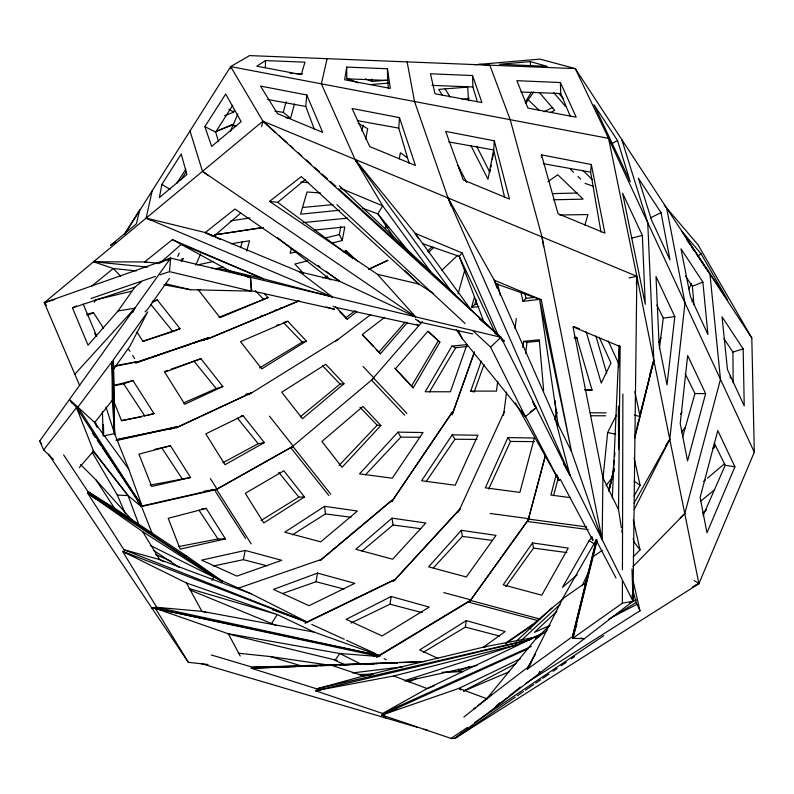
<?xml version="1.0" encoding="UTF-8"?>
<svg xmlns="http://www.w3.org/2000/svg" width="794" height="794" viewBox="0 0 794 794"><rect width="100%" height="100%" fill="white"/><g stroke="black" fill="none" stroke-linecap="round" stroke-linejoin="round"><path stroke-width="1.19" d="M596.78 539.811L572.732 638.307L622.367 603.222L622.417 580.95M622.446 569.814L622.883 394.092M621.414 527.931L618.526 509.609L620.144 346.581L573.02 326.85L602.924 477.74L602.14 539.563L571.521 451.568L555.165 418.557L494.265 280.183L448.064 197.974L414.537 101.523L407.124 61.882M265.385 67.639L265.484 60.572L304.946 62.18L301.293 74.606L256.819 66.19L265.484 60.572M612.313 498.166L619.112 345.44M618.546 367.672L619.657 345.499M636.391 284.917L636.848 276.282L608.561 138.374L575.273 68.602L539.98 59.113L474.713 64.741M409.108 163.246L398.767 128.132L399.461 117.621L352.05 108.49L369.736 146.572L415.421 165.48L399.461 117.621M494.295 140.806L509.47 199.056L463.239 179.93L445.692 131.407L494.295 140.806L493.699 149.967L487.992 179.216L470.892 145.58M541.319 157.252L541.508 154.85L591.341 164.517L604.879 233.108L558.083 213.775L541.508 154.85M230.478 68.86L230.667 66.607L249.594 55.59L575.273 68.602L751.809 337.986L754.3 452.173L698.909 583.699L454.952 738.38L451.101 738.41L381.904 715.047L528.308 648.648M314.355 129.273L305.779 106.485L306.752 94.972L260.492 86.089L277.553 113.681L322.701 132.37L306.752 94.972M160.09 274.833L169.469 271.627L170.67 258.11L500.964 337.321L632.987 601.227L454.952 738.38L515.237 697.172M600.989 232.047L590.637 172.159L591.341 164.517M603.023 477.968L607.638 432.561L616.412 415.163M111.517 366.491L112.014 361.617L77.872 407.163L141.362 504.855M612.253 478.663L614.169 460.222M614.556 456.54L614.943 452.848M387.839 227.332L385.437 227.957L385.676 225.744M674.811 316.588L667.029 384.882L659.149 345.241L656.003 276.53L674.811 316.588L663.278 318.116L656.886 305.025M714.094 447.995L714.669 443.131M522.789 347.484L523.574 341.351L539.285 339.792L543.642 390.41M659.377 348.745L663.278 318.116M497.729 381.338L496.468 391.105L470.713 391.105L481.283 361.081M503.535 415.252L506.602 392.117M514.988 328.498L516.269 318.533M525.568 353.35L527.037 342.363L539.076 341.073M423.321 652.271L465.363 627.091L466.286 620.61L505.183 631.548L483.129 647.368M350.918 623.072L390.023 604.204L391.174 596.493L429.256 607.092L382.103 635.954L346.115 619.36L391.174 596.493M346.7 67.073L344.656 79.777L390.34 88.392L387.442 68.76L346.7 67.073L346.799 78.814L387.641 80.452L388.435 88.68M282.694 593.475L316.032 581.734L317.501 573.099L354.809 583.332L309.055 605.693L273.444 589.416L317.501 573.099M331.574 243.143L342.244 240.522L339.336 234.597L340.745 226.667M362.044 131.02L363.076 125.283M342.244 240.522L344.804 226.915L314.474 230.101M365.736 139.039L367.711 128.707L358.253 123.249M490.265 169.896L489.809 172.278L476.648 146.235M490.722 167.514L491.178 165.132M492.32 159.177L493.461 153.222M161.897 184.387L159.356 197.587L186.908 174.551L181.211 154.006L161.897 184.387L170.045 189.419M213.368 566.003L243.371 559.661L245.187 550.441L281.751 560.306L236.87 576.097L201.607 560.137L245.187 550.441M385.437 227.957L385.914 225.556M399.213 158.79L400.414 152.785L407.451 157.798M152.16 190.818L146.165 218.102L150.632 220.256M327.088 58.687L321.381 83.836L355.047 159.386L382.668 205.835L432.254 273.92M580.821 638.048L584.364 638.684L572.732 638.307L597.048 540.883M608.929 491.536L614.139 469.869M261.573 126.762L262.923 121.174L230.667 66.607L124.718 234.23M596.175 539.98L562.44 598.884L527.305 669.193L572.543 636.58L596.373 539.602M608.809 490.563L614.09 468.936M621.771 139.565L647.745 222.737L653.819 360.357L634.743 438.228M608.929 489.253L614.01 468.867M572.543 636.58L596.701 539.424M608.919 490.255L614.288 468.668M634.654 437.137L653.819 360.357L650.008 373.418M637.225 425.783L638.128 422.219M639.636 416.264L653.819 360.357M240.671 247.629L242.22 241.634M556.137 474.862L550.897 495.069L570.459 497.639M112.986 371.483L113.602 369.131L113.254 360.01L147.694 311.873L130.226 345.688L113.602 369.131L114.614 434.268M294.524 103.994L290.574 118.296L283.269 112.341L286.068 101.652M527.821 521.291L545.428 455.419M555.026 419.5L556.951 412.314M632.937 566.638L684.765 513.639L720.486 379.353L709.965 274.128L696.169 253.733M545.389 455.716L527.772 521.539L588.225 529.588M554.996 419.808L556.912 412.622M553.557 495.684L558.311 477.958M705.628 393.616L687.564 460.927L680.22 423.559L687.683 355.533L705.628 393.616L694.958 393.556L685.212 373.815M246.755 250.993L249.534 240.771L231.183 243.748M458.069 293.849L464.738 270.198M682.512 437.425L694.958 393.556M478.861 306.603L471.487 307.477L474.544 296.857M471.487 307.477L474.792 304.549L476.152 299.844M291.458 248.591L290.078 253.326L296.013 251.867M572.732 638.307L576.891 624.054M584.85 225.228L587.987 214.559L559.581 214.985M587.997 575.749L585.605 582.756L562.44 598.884M452.074 414.954L474.425 352M452.481 413.902L474.425 352.159M474.127 392.097L484.012 364.565M224.583 115.765L233.644 112.143L234.567 109.919M230.409 131.318L233.247 124.509L215.174 131.893M237.793 113.939L233.525 124.231L215.472 131.615M177.806 256.452L179.226 253.038M734.916 466.822L706.978 532.804L700.119 497.51L717.776 430.566L734.916 466.822L725.22 465.264L714.193 443.062M195.741 265.186L200.604 253.941M703.027 515.723L725.22 465.264M507.892 437.583L485.352 487.824L519.881 492.389L534.322 438.03L507.892 437.583L510.502 441.444L534.471 441.613M458.446 512.041L504.259 411.709M582.21 585.714L588.91 571.104M488.618 489.124L510.502 441.444M132.588 312.647L134.762 308.251L118.078 310.93L88.035 345.182L72.482 307.883L76.561 305.908M691.951 301.651L693.609 298.375M634.217 509.53L669.759 439.32L685.004 302.971L666.642 208.028M658.752 342.422L660.955 338.095M688.775 289.076L691.544 283.647M584.791 584.315L586.597 581.089M634.078 496.042L640.083 485.283L634.128 457.91M539.86 671.744L538.65 673.898L539.97 671.863M634.108 503.098L669.759 439.32L665.838 445.652M531.563 661.65L527.305 669.193L529.916 664.975M549.656 625.364L535.563 639.239L486.682 698.799L528.228 666.95L535.573 654.048M592.056 536.853L589.128 540.635L562.45 587.371L577.248 574.777M413.208 387.849L439.876 342.194L427.976 331.158L395.432 368.833L413.208 387.849L394.618 368.069M451.885 346.105L425.237 391.76L450.406 391.779L466.961 344.606L451.885 346.105L455.667 347.722L467.219 346.472M411.55 386.013L438.298 340.775L428.085 331.435M429.475 391.938L455.667 347.722M525.152 102.406L531.464 92.084M211.948 580.315L213.894 577.178L251.093 593.783L306.355 621.642M124.41 234.17L139.784 209.834L136.37 223.878L110.555 245.336L115.696 242.101M525.638 103.419L533.806 91.846M218.519 141.521L215.67 132.082L232.771 105.245M189.835 589.922L271.588 623.518L277.305 614.566L314.176 632.123L380.137 655.725L151.714 607.728L156.726 607.321L201.875 611.33L314.176 632.123M204.852 126.643L225.695 94.049L241.138 121.641L211.661 146.424L204.852 126.643L215.67 132.082M176.675 183.483L185.865 169.102M94.307 302.206L95.627 300.152M528.228 666.95L531.523 661.859M180.923 179.871L186.233 171.722M452.213 434.824L421.594 480.757L455.21 485.223L477.928 435.261L452.213 434.824L454.952 439.251L476.956 439.4M391.779 501.48L452.243 412.126M391.71 501.748L452.878 411.431M426.07 481.769L454.952 439.251M532.526 542.907L503.178 584.841L541.786 595.202L568.246 548.118L532.526 542.907L533.528 548.098L505.828 586.617M118.078 310.93L134.891 287.13L141.481 281.791M169.44 278.446L147.674 309.273L145.034 311.834M181.379 261.544L183.483 258.556L181.111 259.281M53.387 459.408L43.66 449.93L39.7 441.037L170.67 258.11L44.295 302.673L79.658 385.527M469.304 601.882L529.042 518.69L490.166 513.45M606.09 485.64L612.76 476.896M680.567 414.101L682.076 412.146M43.66 449.93L76.492 407.57L69.475 399.451L94.704 422.557L128.757 469.165L141.62 504.756M681.54 432.184L685.262 427.45M114.644 434.705L112.014 361.617L112.282 400.285L94.704 422.557L96.828 426.934M506.999 697.857L495.585 707.077L497.927 704.238M357.776 163.524L355.047 159.386L415.212 233.347L462.118 252.929L459.21 256.353L484.042 322.255M79.231 467.696L93.533 451.032L76.492 407.57L141.669 506.9L128.042 495.585L92.888 450.903M376.336 349.638L380.445 353.757L407.55 322.374M422.378 321.57L371.483 380.127L404.692 415.193M378.798 352.248L405.119 322.136M461.334 530.342L428.601 566.837L466.316 576.98L496.052 535.394L461.334 530.342L462.376 536.397L433.326 567.978M74.835 374.222L134.762 308.251M398.002 432.125L359.543 473.849L392.276 478.216L423.023 432.541L398.002 432.125L400.801 437.127L419.857 437.246M393.437 581.248L459.944 508.924M394.092 580.771L459.795 509.351M380.882 425.505L342.055 467.289L321.898 441.464L362.967 406.449L380.882 425.505L377.18 425.177L360.01 407.302M365.448 474.842L400.801 437.127M339.058 465.453L377.18 425.177M633.165 556.922L640.033 549.885L633.334 519.911M495.585 707.077L499.902 702.66M491.049 694.422L486.682 698.799L491.208 694.571M427.42 251.152L431.896 246.874M428.631 252.333L433.901 247.291M521.072 292.877L522.958 301.353L526.055 298.405L534.531 297.393M441.533 270.506L457.751 255.182M532.437 401.526L536.228 407.808L525.429 416.642L490.563 347.067L500.964 337.321L262.923 121.174L44.295 302.673L46.499 305.432M556.931 611.311L534.412 632.342L549.944 625.424M680.24 517.867L684.765 513.639M516.418 641.095L552.247 607.817L563.581 598.547M521.271 640.401L560.117 604.373M161.291 261.96L181.35 244.294L263.588 278.873L332.13 296.837L299.546 271.846L205.249 232.553L146.165 218.102L332.13 296.837L327.585 294.911M433.415 293.492L418.865 284.053L301.313 176.596L269.533 201.398L377.398 274.287L415.599 316.846L339.862 281.413L234.945 209.04L205.249 232.553L213.953 236.205L240.741 213.06M392.038 518.145L355.801 549.289L392.653 559.194L425.802 523.018L392.038 518.145L393.03 525.003L361.995 551.056M505.421 643.865L529.608 627.191L552.247 607.817M712.704 448.332L715.533 445.92M703.623 481.372L705.519 479.774M707.414 478.177L724.456 463.805M344.01 383.75L302.425 418.726L281.721 392.206L325.768 364.307L344.01 383.75L340.07 384.058L300.261 416.84M374.024 378.063L290.872 447.856L328.875 495.525M320.2 560.326L391.839 500.28M320.012 560.723L392.613 499.873M702.75 513.043L706.541 509.877M269.533 201.398L277.682 202.331L305.353 179.494M700.457 501.381L714.58 489.789M91.896 285.959L113.294 268.521L136.399 270.903M167.842 260.402L170.67 258.11L158.254 263.717M508.894 696.318L520.308 687.088M212.107 268.322L224.374 269.484L263.588 278.873L172.377 239.629L144.587 261.96L93.563 261.772L95.588 260.462M473.611 709.062L475.546 707.514M477.482 705.965L489.074 696.685M454.952 738.38L462.604 732.296M463.825 717.051L486.821 698.919M535.563 639.239L547.016 630.436M339.713 311.804L347.186 319.138L356.923 311.695M384.663 317.382L362.392 334.443L380.445 353.757M335.177 341.638L370.738 314.563M345.549 317.977L355.265 310.643M698.045 255.906L701.033 253.762L681.669 231.034L727.77 300.152L701.033 253.762M547.88 181.707L557.765 174.749L583.143 199.145L553.408 199.78M530.114 412.046L536.228 407.808L534.034 404.801M506.493 642.485L531.98 624.947M593.277 556.525L602.219 550.391M517.281 695.772L523.405 691.574M525.449 690.184L533.628 684.597M535.672 683.197L540.774 679.704M542.818 678.304L548.952 674.116M553.041 671.317L557.13 668.528M561.209 665.729L566.321 662.236M571.432 658.742L574.499 656.648M451.101 738.41L467.507 727.373M474.683 722.55L603.837 635.627M324.587 506.334L284.718 532.208L320.746 541.865L357.419 511.028L324.587 506.334L325.431 513.887L292.381 534.878M304.489 496.945L263.797 522.998L245.306 493.312L283.835 470.792L304.489 496.945L298.852 497.104L261.137 520.437M525.439 683.604L639.994 610.784L633.265 581.436M466.286 620.61L419.689 649.919L438.427 658.603M306.415 341.112L261.762 368.873L240.503 341.618L287.825 321.272L306.415 341.112L302.216 342.105L259.559 367.93M248.82 394.668L337.996 339.286M608.879 619.181L636.163 602.477L632.441 588.493M376.396 657.075L471.031 599.887M377.12 657.164L470.782 600.502L540.029 619.092M215.105 490.097L293.204 446.129L269.484 416.195M264.333 442.595L225.02 464.708L205.795 433.881L243.053 415.629L264.333 442.595L258.199 443.697L222.935 462.713M214.787 490.434L292.917 446.486L330.77 494.255M612.154 143.516L617.524 140.528L593.972 104.659L630.247 181.727L617.524 140.528M463.646 690.988L515.981 663.546M550.331 112.609L554.659 110.386L539.434 92.551M613.613 616.333L636.768 604.452M692.299 587.074L698.909 583.699L636.848 276.282L262.923 121.174L275.846 132.727M543.989 111.785L552.842 107.349M650.385 217.844L661.025 212.663L638.326 178.144L651.546 220.047L669.977 259.866L661.025 212.663M305.611 623.052L395.164 579.62M304.827 622.982L394.31 579.68M520.179 658.822L458.942 688.368L381.904 715.047L385.944 718.054L382.559 713.459L315.506 690.76L529.052 640.033M483.844 647.567L486.037 646.514L536.893 636.877M540.704 634.406L427.132 688.567L382.559 713.459L531.305 646.425M46.528 301.611L44.295 302.673L54.746 299.527M325.619 278.208L327.843 277.166M368.882 269.196L387.919 260.253M368.763 269.335L387.79 260.392M152.111 302.435L157.361 299.983L180.02 328.656L172.893 331.644L150.771 304.36M322.84 278.059L327.257 276.014M222.866 386.519L184.764 404.215L164.745 372.188L200.922 358.709L222.866 386.519L216.226 388.574L183.483 402.985M175.762 427.897L251.4 392.673M176.576 427.718L251.122 393.03M408.9 681.967L416.701 678.344M446.367 671.724L458.714 671.327L469.631 666.335M695.524 585.208L698.909 583.699L694.234 580.533M404.344 680.746L517.499 644.539L541.855 633.681M87.052 315.496L93.553 312.697L103.567 328.309M629.692 602.785L636.47 599.867M463.696 691.078L509.202 671.774M263.955 293.194L268.074 297.591L220.027 317.669L198.182 289.671M206.877 339.217L299.09 300.757M206.668 339.405L298.862 301.015M276.729 325.401L278.982 324.468M204.276 339.336L193.021 343.326M204.654 339.187L201.239 340.586L204.465 340.06M260.382 316.379L262.655 315.446M274.029 310.791L276.302 309.858M279.706 308.459L281.989 307.526M693.956 304.827L692.398 286.306L702.869 282.059L680.984 248.82L690.373 296.49L707.93 334.512L702.869 282.059M381.904 715.047L391.105 711.325M393.407 710.392L396.851 708.992M218.926 317.292L268.074 297.591M204.654 339.296L201.239 340.586L204.614 339.911M434.05 685.956L427.132 688.567L393.725 675.972L315.506 690.76L324.012 689.142M171.226 369.17L200.922 358.709M114.316 385.666L123.656 383.82L132.975 380.564L154.006 413.595L147.227 415.59M237.495 588.493L321.223 559.462M164.378 371.562L167.802 370.361M135.933 362.729L208.336 337.668M135.645 363.076L208.078 338.016M180.02 328.656L142.92 341.41L137.054 332.061M90.933 298.524L155.406 276.441M136.637 362.153L149.56 357.846M151.912 357.062L170.7 350.779M173.052 349.995L190.669 344.11M72.482 307.883L134.891 287.13M142.463 341.38L171.722 332.021M733.15 382.738L732.931 352.07L743.164 348.864L722.034 316.836L727.483 369.557L744.226 405.893L743.164 348.864M287.825 321.272L283.498 322.582L302.216 342.105M246.984 394.003L249.197 393.338M174.372 427.45L168.824 429.068L172.139 428.651M425.376 661.462L251.182 668.22L316.727 688.845L363.622 675.962L486.037 646.514M170.482 445.762L138.94 454.148L151.694 486.484L190.58 477.512L170.482 445.762L154.661 449.394M206.192 508.388L168.199 518.303L180.198 549.111L225.436 538.898L206.192 508.388L201.676 508.815M245.832 394.4L249.008 393.576M113.929 385.408L132.975 380.564M393.725 675.972L517.499 644.539M631.26 238.21L642.346 235.421L622.595 193.22L645.254 304.281L642.346 235.421M307.774 260.809L294.832 264.045L303.288 273.106M343.077 251.976L346.611 251.093L357.975 261.663M240.919 416.155L243.053 415.629M170.978 428.542L168.824 429.068L174.611 428.085M325.163 238.002L339.336 234.597M94.645 300.082L131.695 291.18M152.647 301.075L157.361 299.983M316.727 688.845L531.027 639.339M198.242 289.959L200.614 289.423M215.938 268.68L223.174 267.032M141.163 506.145L216.97 488.945M140.677 506.751L216.603 489.491L251.192 543.86M154.006 413.595L121.571 420.82L113.87 401.605M116.668 440.491L177.439 426.974M405.744 681.242L476.986 665.441M115.855 440.164L177.707 426.487M197.686 264.898L213.298 261.494M629.017 277.979L636.848 276.282L632.987 601.227L622.367 603.222M203.899 491.297L208.743 490.295M86.655 314.106L93.553 312.697M118.227 439.151L167.613 429.306M114.931 366.282L136.439 362.054M115.12 365.836L136.598 361.657M178.571 546.6L217.963 538.967L225.436 538.898M150.155 485.114L190.58 477.512M462.118 99.518L469.254 98.238M121.403 420.492L141.431 416.89M211.095 489.908L213.447 489.521M214.708 234.865L263.181 227.491M214.469 234.925L262.923 227.56M230.846 220.841L250.11 217.943M366.064 675.605L363.622 675.962L331.207 665.203M368.505 675.247L370.947 674.89M352.347 672.935L402.518 666.851M474.792 304.549L477.244 304.261M522.958 301.353L539.989 299.318M574.846 338.433L577.298 338.165M210.986 490.067L213.239 489.838M339.733 210.212L300.569 214.182L307.01 191.999L320.439 192.952M303.179 222.598L347.712 218.112M574.072 337.519L576.543 337.271L591.957 389.675L584.592 389.685M302.415 207.502L332.875 204.624M530.352 61.614L499.505 64.264L547.135 66.349L530.352 61.614L530.61 66.22M365.458 78.854L371.979 81.454L387.74 80.144M370.212 84.611L388.425 83.102M295.795 666.632L251.182 668.22L253.663 668.24M298.276 666.543L316.866 665.878M320.587 665.749L336.696 665.174M342.899 664.955L356.526 664.469M365.2 664.161L377.597 663.724M387.512 663.367L397.427 663.02M409.823 662.573L417.257 662.315M211.313 654.961L252.423 667.218L397 662.672M399.471 662.593L416.781 662.047M314.613 665.769L324.528 665.451M339.385 664.985L349.291 664.667M364.158 664.201L374.063 663.883M390.172 663.377L397.596 663.139M414.934 662.593L417.416 662.514M358.709 674.572L373.527 674.096M360.516 674.95L370.411 674.622M442.159 672.29L463.19 671.605M360.942 675.357L370.858 675.039M552.564 193.617L577.307 193.021M252.423 667.218L273.076 666.781M282.793 666.573L298.584 666.235M585.049 390.142L592.374 390.102M590.835 415.748L605.614 415.798M590.141 412.791L606.14 412.87M248.036 277.225L250.507 277.255L251.698 290.852L334.463 309.223L326.215 307.01M163.892 284.808L190.57 289.721L251.142 291.13L250.507 277.255L224.374 269.484M431.976 85.375L472.877 86.963L477.393 101.791M520.864 92.015L560.733 93.513L570.201 116.053M472.559 75.549L430.457 73.773L434.993 93.742L481.928 102.575L472.559 75.549L472.877 86.963M290.058 73.366L292.539 73.465M295.011 73.574L302.435 73.872M560.405 82.546L516.894 80.69L527.941 108.113L576.196 117.175L560.405 82.546L560.733 93.513M298.365 73.564L302.057 73.723M92.382 452.669L117.314 495.059L128.042 495.585L139.297 525.747M248.036 277.116L250.507 277.255L248.056 277.017M558.281 425.822L539.692 299.735L571.521 451.568L541.28 299.844L496.181 283.815M337.331 660.519L227.848 633.9M300.797 182.034L308.151 182.6M346.611 251.093L344.794 250.944L352.685 258.159M479.596 64.324L489.799 65.187L510.224 119.695L541.994 236.94L602.14 539.563M158.095 263.231L144.587 261.96L146.969 262.566M120.628 276.143L113.294 268.521L93.563 261.772L147.505 267.102M238.279 653.214L270.288 656.549L327.843 664.945M48.543 454.198L188.357 662.365L208.018 664.479M231.183 125.224L236.116 125.819M230.945 125.293L235.868 125.889M285.78 117.691L290.574 118.296M325.431 513.887L351.037 517.291M393.03 525.003L420.8 528.705M462.376 536.397L492.31 540.406M533.528 548.098L566.827 552.564M586.637 526.928L528.913 519.137L469.165 602.318L537.359 620.442M274.923 111.1L283.269 112.341M154.056 608.551L151.714 607.728L379.611 656.578L339.832 653.502L227.888 633.652M448.709 141.918L493.699 149.967L504.627 197.537M543.285 163.693L590.637 172.159M357.33 120.638L398.767 128.132M267.677 99.478L305.779 106.485M93.563 261.772L97.196 262.457M230.667 66.607L608.561 138.374L754.3 452.173M607.638 432.561L615.707 434.179M380.137 655.725L156.726 607.321L122.564 551.373L307.258 622.367M415.5 319.158L419.54 322.056L472.748 333.956M501.778 340.447L504.19 340.993L501.49 338.442M377.398 274.287L418.865 284.053M299.546 271.846L339.862 281.413L325.957 271.211M165.867 283.855L190.57 289.721M169.469 271.627L251.142 291.13M151.714 607.728L168.596 611.658M243.371 559.661L267.072 565.854M316.032 581.734L344.13 589.098M390.023 604.204L422.259 612.67M465.363 627.091L499.615 636.093M634.505 415.103L640.133 416.612L634.853 391.67M443.767 592.602L469.84 599.569M206.629 612.601L201.875 611.33L186.501 583.034L122.564 551.373L133.829 556.386M222.489 581.883L87.529 492.995L123.933 549.726L159.634 559.572L251.093 593.783M470.713 391.105L472.996 391.77M523.574 341.351L527.037 342.363M189.032 588.503L277.305 614.566L186.501 583.034M200.584 663.437L416.88 727.165M424.016 729.269L427.589 730.321M270.288 656.549L301.045 665.809M422.398 243.569L459.21 256.353L495.625 333.54M585.039 183.354L593.187 186.253M272.392 609.782L306.286 621.791L123.933 549.726M362.808 208.326L377.875 213.874L411.441 254.805M487.198 698.899L458.942 688.368L460.748 689.966M573.784 326.582L579.451 328.785M346.948 78.388L358.461 82.884M340.428 188.238L382.668 205.835L377.875 213.874L393.824 237.436M541.28 299.844L494.265 280.183L497.173 288.311M183.95 555.036L187.334 556.505L222.777 581.516M155.574 554.48L171.266 561.388M271.588 623.518L276.094 625.503M345.072 664.826L334.929 660.34L339.832 653.502L360.784 664.012M371.9 655.05L374.153 656.062M311.744 624.421L344.259 639.299M346.502 640.331L375.651 653.67M416.403 324.349L418.617 325.391L335.306 307.298L333.063 306.236M384.098 658.683L386.341 659.745M150.284 545.418L213.894 577.178L142.702 531.702L87.529 492.995L95.459 498.93M164.021 561.795L159.634 559.572L142.702 531.702M205.249 232.553L212.921 236.463M213.953 236.205L220.543 239.619M172.377 239.629L231.332 271.776M228.791 109.135L233.644 112.143M63.599 454.883L87.866 491.526L114.376 508.001L187.334 556.505M589.128 540.635L593.912 543.672M494.731 333.282L500.964 337.321L479.209 318.89M501.093 338.978L504.19 340.993M153.421 550.232L179.196 567.382M87.866 491.526L222.588 581.823M189.994 130.96L202.49 171.345L415.599 316.846M634.118 481.055L640.083 485.283M202.49 171.345L208.554 175.663M458.604 168.378L460.619 169.827M318.007 265.375L319.992 266.834M277.682 202.331L352.864 258.348M277.414 237.605L330.701 279.935M279.548 136.022L286.932 142.622M290.624 145.917L293.393 148.399M298.008 152.517L301.7 155.823M306.315 159.941L310.93 164.07M314.632 167.365L319.248 171.494M322.017 173.965L327.555 178.918M330.324 181.389L335.862 186.332M438.298 340.775L439.876 342.194M338.611 188.833L455.091 294.554M336.924 204.683L465.105 323.476M473.284 331.058L490.563 347.067M339.405 185.766L487.982 325.719M490.682 328.269L498.791 335.902M570.062 168.874L573.586 172.288M577.992 176.546L580.632 179.097M528.556 100.104L539.126 110.336M582.995 170.551L592.463 179.732M405.069 270.734L419.153 284.589M80.611 464.599L96.193 480.142L132.191 520.249M255.291 290.634L263.588 299.288M322.543 365.786L340.07 384.058M362.392 334.86L373.051 346.164M363.066 366.421L373.18 377.17M373.815 378.301L406.905 413.456M335.525 306.653L347.186 319.138M417.882 320.21L419.54 322.056M559.105 93.702L563.075 98.367M553.775 92.67L565.735 106.694M664.26 205.219L697.956 244.721L751.809 337.986M237.446 418.14L258.199 443.697M278.734 472.361L298.852 497.104M534.67 405.893L536.228 407.808L534.729 405.843M456.222 329.629L462.455 338.849L525.429 416.642L524.06 414.577M194.044 361.23L216.226 388.574M93.533 451.032L128.042 495.585M640.033 549.885L634.168 542.163L633.175 538.63M471.527 310.454L415.212 233.347L418.398 238.627M355.047 159.386L452.937 293.621M529.608 627.191L531.007 629.116M521.162 410.567L525.429 416.642M521.489 410.508L522.899 412.533M70.865 401.496L72.264 403.541M92.501 433.226L95.29 437.325M97.384 440.392L100.868 445.513M102.267 447.558L142.037 505.897M686.522 239.46L689.966 244.562M691.346 246.597L694.79 251.698M724.019 338.849L732.931 352.07M685.53 276.064L692.398 286.306M39.7 441.037L41.745 444.074M521.321 410.438L522.69 412.513M161.778 447.836L182.243 478.931M198.966 510.165L217.963 538.967M94.575 333.331L96.6 336.408M123.656 383.82L144.974 416.264M96.193 480.142L114.376 508.001M128.638 349.291L129.968 351.355M132.618 355.474L134.603 358.57M215.462 491.476L245.535 538.392M210.38 478.613L216.315 487.913M442.595 95.548L438.715 89.385L467.676 87.112L468.559 100.669M188.357 662.365L155.425 608.353L228.315 633.771L240.225 656.033M445.067 88.749L450.079 97.067M563.313 463.388L569.923 475.159L555.165 418.557M515.395 402.816L559.006 480.509L556.743 474.743M76.492 407.57L79.46 412.94M560.266 479.298L592.731 540.188L592.324 537.746M595.976 539.851L616.045 578.092M525.023 415.58L559.006 480.509L556.673 474.782M457.791 165.301L466.773 182.521M458.059 330.155L462.455 338.849M602.924 477.74L618.526 509.609M636.163 602.477L639.994 610.784M608.244 340.973L619.092 364.496M599.222 337.39L611.003 362.957L601.256 383.065L586.151 331.694M566.34 467.249L569.923 475.159L448.064 197.974L451.23 206.043M462.118 252.929L498.791 336.428M117.314 495.059L125.383 513.787M95.091 421.683L97.503 427.341M83.171 304.062L96.808 336.378M137.6 500.706L139.019 504.14M128.757 469.165L114.554 433.623L105.969 406.955M142.126 508.041L152.061 533.171M591.51 536.694L592.731 540.188L592.304 537.746M595.887 336.011L606.735 373.349M497.57 283.379L500.289 295.408M524.983 293.591L526.055 298.405M541.994 236.94L543.632 246.716M621.801 530.372L622.188 532.824M632.024 595.113L632.987 601.227L632.014 569M458.495 669.094L458.714 671.327M555.105 400.851L556.336 415.639M112.282 400.285L114.554 433.623L103.18 436.055L102.406 411.431M103.24 424.681L103.498 433.355M730.252 375.661L730.311 378.123M113.254 360.01L114.544 434.199M103.458 424.969L103.617 433.494M387.442 68.76L387.641 80.452M371.949 78.993L371.979 81.454M618.347 406.071L618.595 449.493"/></g></svg>
